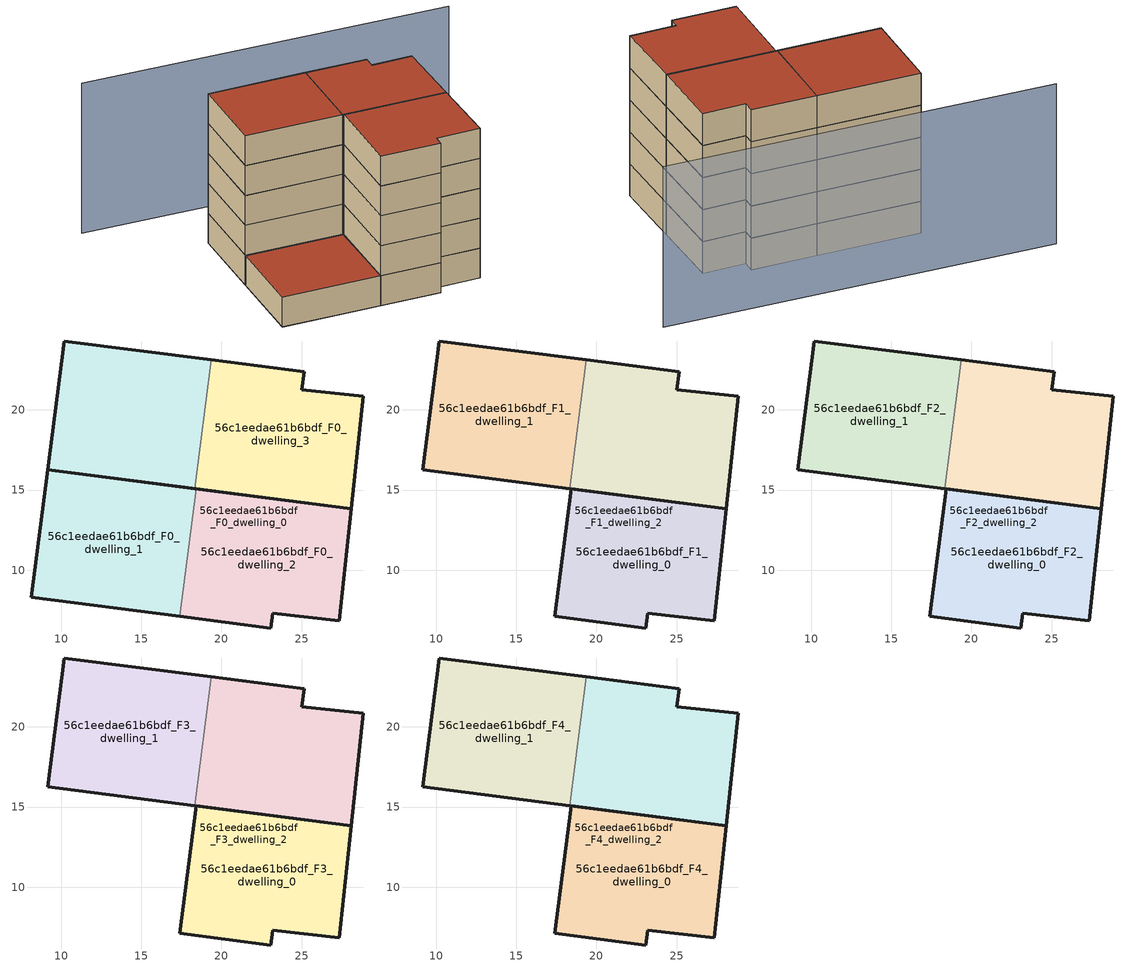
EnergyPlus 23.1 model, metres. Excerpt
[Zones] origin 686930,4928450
56c1eedae61b6bdf_F0_dwelling_0
 floor ground (EU_floor_Construction): 27.36,6.84 28.1,13.83 18.43,15.08 17.41,7.13 23.09,6.39 23.21,7.31 z0; 28.1,13.83 28.84,20.86 25.02,21.26 25.16,22.37 19.37,23.12 18.34,15.09 z0; 17.41,7.13 18.34,15.09 9.17,16.27 8.14,8.32 z0; 17.41,7.13 18.43,15.08 18.34,15.09 z0
 wall outside (EU_wall_Construction): 19.37,23.12 25.16,22.37 25.02,21.26 28.84,20.86 28.1,13.83 18.34,15.09 z0:3
 wall to 56c1eedae61b6bdf_F0_dwelling_1 (EU_wall_Construction): 18.34,15.09 19.37,23.12 z0:3
 roof outside (EU_floor_Construction): 18.43,15.08 17.41,7.13 18.34,15.09 z3; 18.34,15.09 17.41,7.13 8.14,8.32 9.17,16.27 z3; 28.84,20.86 18.43,15.08 18.34,15.09 19.37,23.12 25.16,22.37 25.02,21.26 z3; 28.84,20.86 28.1,13.83 18.43,15.08 z3
56c1eedae61b6bdf_F0_dwelling_1
 floor ground (EU_floor_Construction): 18.34,15.09 19.37,23.12 10.2,24.3 9.17,16.27 z0; 17.41,7.13 18.43,15.08 18.34,15.09 9.17,16.27 8.14,8.32 z0
 wall outside (EU_wall_Construction): 18.34,15.09 9.17,16.27 10.2,24.3 19.37,23.12 z0:3
 roof outside (EU_floor_Construction): 18.34,15.09 18.43,15.08 17.41,7.13 8.14,8.32 9.17,16.27 z3
56c1eedae61b6bdf_F0_dwelling_2
 floor ground (EU_floor_Construction): 28.1,13.83 28.84,20.86 25.02,21.26 25.16,22.37 19.37,23.12 18.34,15.09 18.43,15.08 z0; 27.36,6.84 28.1,13.83 18.43,15.08 17.41,7.13 23.09,6.39 23.21,7.31 z0
 wall outside (EU_wall_Construction): 18.43,15.08 28.1,13.83 27.36,6.84 23.21,7.31 23.09,6.39 17.41,7.13 z0:3
 wall to 56c1eedae61b6bdf_F0_dwelling_3 (EU_wall_Construction): 17.41,7.13 18.43,15.08 z0:3
56c1eedae61b6bdf_F0_dwelling_3
 floor ground (EU_floor_Construction): 17.41,7.13 18.34,15.09 9.17,16.27 8.14,8.32 z0; 17.41,7.13 18.43,15.08 18.34,15.09 z0; 28.1,13.83 28.84,20.86 25.02,21.26 25.16,22.37 19.37,23.12 18.34,15.09 z0; 18.34,15.09 19.37,23.12 10.2,24.3 9.17,16.27 z0
 wall outside (EU_wall_Construction): 17.41,7.13 8.14,8.32 9.17,16.27 18.43,15.08 z0:3
 roof outside (EU_roof_Construction): 18.43,15.08 17.41,7.13 18.34,15.09 z3; 28.84,20.86 18.43,15.08 18.34,15.09 19.37,23.12 25.16,22.37 25.02,21.26 z3; 28.84,20.86 28.1,13.83 18.43,15.08 z3; 19.37,23.12 18.34,15.09 9.17,16.27 10.2,24.3 z3; 18.34,15.09 17.41,7.13 8.14,8.32 9.17,16.27 z3
56c1eedae61b6bdf_F1_dwelling_0
 floor outside (EU_floor_Construction): 28.1,13.83 28.84,20.86 25.02,21.26 25.16,22.37 19.37,23.12 18.34,15.09 z3; 27.36,6.84 28.1,13.83 18.43,15.08 17.41,7.13 23.09,6.39 23.21,7.31 z3
 wall outside (EU_wall_Construction): 19.37,23.12 25.16,22.37 25.02,21.26 28.84,20.86 28.1,13.83 18.34,15.09 z3:6
 wall to 56c1eedae61b6bdf_F1_dwelling_1 (EU_wall_Construction): 18.34,15.09 19.37,23.12 z3:6
56c1eedae61b6bdf_F1_dwelling_1
 floor to 56c1eedae61b6bdf_F0_dwelling_1 (EU_floor_Construction): 18.34,15.09 19.37,23.12 10.2,24.3 9.17,16.27 z3
 wall outside (EU_wall_Construction): 18.34,15.09 9.17,16.27 10.2,24.3 19.37,23.12 z3:6
56c1eedae61b6bdf_F1_dwelling_2
 floor to 56c1eedae61b6bdf_F0_dwelling_2 (EU_floor_Construction): 27.36,6.84 28.1,13.83 18.43,15.08 17.41,7.13 23.09,6.39 23.21,7.31 z3; 28.1,13.83 28.84,20.86 25.02,21.26 25.16,22.37 19.37,23.12 18.34,15.09 z3
 wall outside (EU_wall_Construction): 27.36,6.84 23.21,7.31 23.09,6.39 17.41,7.13 18.43,15.08 28.1,13.83 27.36,6.84 z3:6
56c1eedae61b6bdf_F2_dwelling_0
 floor outside (EU_floor_Construction): 28.1,13.83 28.84,20.86 25.02,21.26 25.16,22.37 19.37,23.12 18.34,15.09 18.43,15.08 z6; 27.36,6.84 28.1,13.83 18.43,15.08 17.41,7.13 23.09,6.39 23.21,7.31 z6
 wall outside (EU_wall_Construction): 19.37,23.12 25.16,22.37 25.02,21.26 28.84,20.86 28.1,13.83 18.34,15.09 z6:9
 wall to 56c1eedae61b6bdf_F2_dwelling_1 (EU_wall_Construction): 18.34,15.09 19.37,23.12 z6:9
56c1eedae61b6bdf_F2_dwelling_1
 floor to 56c1eedae61b6bdf_F1_dwelling_1 (EU_floor_Construction): 18.34,15.09 19.37,23.12 10.2,24.3 9.17,16.27 z6
 wall outside (EU_wall_Construction): 18.34,15.09 9.17,16.27 10.2,24.3 19.37,23.12 z6:9
56c1eedae61b6bdf_F2_dwelling_2
 floor to 56c1eedae61b6bdf_F1_dwelling_2 (EU_floor_Construction): 27.36,6.84 28.1,13.83 18.43,15.08 17.41,7.13 23.09,6.39 23.21,7.31 z6; 28.1,13.83 28.84,20.86 25.02,21.26 25.16,22.37 19.37,23.12 18.34,15.09 z6
 wall outside (EU_wall_Construction): 27.36,6.84 23.21,7.31 23.09,6.39 17.41,7.13 18.43,15.08 28.1,13.83 27.36,6.84 z6:9
56c1eedae61b6bdf_F3_dwelling_0
 floor outside (EU_floor_Construction): 28.1,13.83 28.84,20.86 25.02,21.26 25.16,22.37 19.37,23.12 18.34,15.09 18.43,15.08 z9; 27.36,6.84 28.1,13.83 18.43,15.08 17.41,7.13 23.09,6.39 23.21,7.31 z9
 wall outside (EU_wall_Construction): 19.37,23.12 25.16,22.37 25.02,21.26 28.84,20.86 28.1,13.83 18.34,15.09 z9:12
 wall to 56c1eedae61b6bdf_F3_dwelling_1 (EU_wall_Construction): 18.34,15.09 19.37,23.12 z9:12
56c1eedae61b6bdf_F3_dwelling_1
 floor to 56c1eedae61b6bdf_F2_dwelling_1 (EU_floor_Construction): 18.34,15.09 19.37,23.12 10.2,24.3 9.17,16.27 z9
 wall outside (EU_wall_Construction): 18.34,15.09 9.17,16.27 10.2,24.3 19.37,23.12 z9:12
56c1eedae61b6bdf_F3_dwelling_2
 floor to 56c1eedae61b6bdf_F2_dwelling_2 (EU_floor_Construction): 27.36,6.84 28.1,13.83 18.43,15.08 17.41,7.13 23.09,6.39 23.21,7.31 z9; 28.1,13.83 28.84,20.86 25.02,21.26 25.16,22.37 19.37,23.12 18.34,15.09 z9
 wall outside (EU_wall_Construction): 27.36,6.84 23.21,7.31 23.09,6.39 17.41,7.13 18.43,15.08 28.1,13.83 27.36,6.84 z9:12
56c1eedae61b6bdf_F4_dwelling_0
 floor outside (EU_floor_Construction): 28.1,13.83 28.84,20.86 25.02,21.26 25.16,22.37 19.37,23.12 18.34,15.09 18.43,15.08 z12; 27.36,6.84 28.1,13.83 18.43,15.08 17.41,7.13 23.09,6.39 23.21,7.31 z12
 wall outside (EU_wall_Construction): 19.37,23.12 25.16,22.37 25.02,21.26 28.84,20.86 28.1,13.83 18.34,15.09 z12:15
 wall to 56c1eedae61b6bdf_F4_dwelling_1 (EU_wall_Construction): 18.34,15.09 19.37,23.12 z12:15
 roof outside (EU_roof_Construction): 28.1,13.83 27.36,6.84 23.21,7.31 23.09,6.39 17.41,7.13 18.43,15.08 z15; 28.84,20.86 28.1,13.83 18.34,15.09 19.37,23.12 25.16,22.37 25.02,21.26 z15
56c1eedae61b6bdf_F4_dwelling_1
 floor to 56c1eedae61b6bdf_F3_dwelling_1 (EU_floor_Construction): 18.34,15.09 19.37,23.12 10.2,24.3 9.17,16.27 z12
 wall outside (EU_wall_Construction): 18.34,15.09 9.17,16.27 10.2,24.3 19.37,23.12 z12:15
 roof outside (EU_roof_Construction): 19.37,23.12 18.34,15.09 9.17,16.27 10.2,24.3 z15
56c1eedae61b6bdf_F4_dwelling_2
 floor to 56c1eedae61b6bdf_F3_dwelling_2 (EU_floor_Construction): 27.36,6.84 28.1,13.83 18.43,15.08 17.41,7.13 23.09,6.39 23.21,7.31 z12; 28.1,13.83 28.84,20.86 25.02,21.26 25.16,22.37 19.37,23.12 18.34,15.09 z12
 wall outside (EU_wall_Construction): 27.36,6.84 23.21,7.31 23.09,6.39 17.41,7.13 18.43,15.08 28.1,13.83 27.36,6.84 z12:15
 roof outside (EU_roof_Construction): 28.1,13.83 27.36,6.84 23.21,7.31 23.09,6.39 17.41,7.13 18.43,15.08 z15; 28.84,20.86 28.1,13.83 18.34,15.09 19.37,23.12 25.16,22.37 25.02,21.26 z15
shading: 36.12,26.7 1.69,31.48 z0:15
[Building]
EU S2 Campaign: North Axis=0; Terrain=City; Solar Distribution=FullExterior
[Site:Location]
Bologna: Latitude=44.5; Longitude=11.25; Time Zone=1; Elevation=37
[SizingPeriod:WeatherFileDays]
AnnualSizingPeriod: Begin Month=1; Begin Day of Month=1; End Month=12; End Day of Month=31; Day of Week for Start Day=Monday; Use Weather File Daylight Saving Period=No; Use Weather File Rain and Snow Indicators=No
[MATERIAL]
EU_InternalMass_Material: Roughness=MediumRough; Thickness=0.1; Conductivity=1; Density=1800; Specific Heat=900; Thermal Absorptance=0.9; Solar Absorptance=0.7; Visible Absorptance=0.7
[MATERIAL:NOMASS] Roughness=MediumRough; Thermal Absorptance=0.9; Solar Absorptance=0.7; Visible Absorptance=0.7
Name | Thermal Resistance
EU_wall_NoMass | 0.905828
EU_roof_NoMass | 0.37593
EU_floor_NoMass | 0.67114
[CONSTRUCTION]
EU_wall_Construction: EU_wall_NoMass
EU_roof_Construction: EU_roof_NoMass
EU_floor_Construction: EU_floor_NoMass
EU_InternalMass_Construction: EU_InternalMass_Material
[ZONE] Type=1; Multiplier=1; Ceiling Height=autocalculate; Floor Area=autocalculate; Part of Total Floor Area=Yes
Name | Volume
56c1eedae61b6bdf_F0_dwelling_0 | 673.768
56c1eedae61b6bdf_F1_dwelling_0; 56c1eedae61b6bdf_F2_dwelling_0; 56c1eedae61b6bdf_F3_dwelling_0; 56c1eedae61b6bdf_F4_dwelling_0; 56c1eedae61b6bdf_F0_dwelling_2 | 449.175
56c1eedae61b6bdf_F0_dwelling_1 | 449.16
56c1eedae61b6bdf_F1_dwelling_1 | 224.566
56c1eedae61b6bdf_F2_dwelling_1; 56c1eedae61b6bdf_F3_dwelling_1; 56c1eedae61b6bdf_F4_dwelling_1 | 224.571
56c1eedae61b6bdf_F1_dwelling_2; 56c1eedae61b6bdf_F2_dwelling_2; 56c1eedae61b6bdf_F3_dwelling_2; 56c1eedae61b6bdf_F4_dwelling_2 | 449.181
56c1eedae61b6bdf_F0_dwelling_3 | 673.735
[INTERNALMASS] Construction=EU_InternalMass_Construction
Name | Zone or ZoneList | Surface Area
56c1eedae61b6bdf_F0_dwelling_0_EU_InternalMass | 56c1eedae61b6bdf_F0_dwelling_0 | 74.8585
56c1eedae61b6bdf_F0_dwelling_1_EU_InternalMass | 56c1eedae61b6bdf_F0_dwelling_1 | 74.8592
56c1eedae61b6bdf_F0_dwelling_2_EU_InternalMass | 56c1eedae61b6bdf_F0_dwelling_2 | 74.8687
56c1eedae61b6bdf_F0_dwelling_3_EU_InternalMass | 56c1eedae61b6bdf_F0_dwelling_3 | 74.8689
56c1eedae61b6bdf_F1_dwelling_0_EU_InternalMass | 56c1eedae61b6bdf_F1_dwelling_0 | 99.8205
56c1eedae61b6bdf_F1_dwelling_1_EU_InternalMass | 56c1eedae61b6bdf_F1_dwelling_1 | 99.8181
56c1eedae61b6bdf_F1_dwelling_2_EU_InternalMass | 56c1eedae61b6bdf_F1_dwelling_2 | 99.8172
56c1eedae61b6bdf_F2_dwelling_0_EU_InternalMass | 56c1eedae61b6bdf_F2_dwelling_0 | 99.8205
56c1eedae61b6bdf_F2_dwelling_1_EU_InternalMass | 56c1eedae61b6bdf_F2_dwelling_1 | 99.8181
56c1eedae61b6bdf_F2_dwelling_2_EU_InternalMass | 56c1eedae61b6bdf_F2_dwelling_2 | 99.8172
56c1eedae61b6bdf_F3_dwelling_0_EU_InternalMass | 56c1eedae61b6bdf_F3_dwelling_0 | 99.8205
56c1eedae61b6bdf_F3_dwelling_1_EU_InternalMass | 56c1eedae61b6bdf_F3_dwelling_1 | 99.8181
56c1eedae61b6bdf_F3_dwelling_2_EU_InternalMass | 56c1eedae61b6bdf_F3_dwelling_2 | 99.8172
56c1eedae61b6bdf_F4_dwelling_0_EU_InternalMass | 56c1eedae61b6bdf_F4_dwelling_0 | 99.8205
56c1eedae61b6bdf_F4_dwelling_1_EU_InternalMass | 56c1eedae61b6bdf_F4_dwelling_1 | 99.8181
56c1eedae61b6bdf_F4_dwelling_2_EU_InternalMass | 56c1eedae61b6bdf_F4_dwelling_2 | 99.8172
[OTHEREQUIPMENT] Fuel Type=Electricity; Design Level Calculation Method=Watts/Area; Power per Zone Floor Area=1; Fraction Latent=0; Fraction Radiant=0; Fraction Lost=0; Carbon Dioxide Generation Rate=0; EndUse Subcategory=EU_Step8_InternalGains
Name | Zone or ZoneList or Space or SpaceList | Schedule
EU_Step8_InternalGain_56c1eedae61b6bdf_F0_dwelling_0_f000 | 56c1eedae61b6bdf_F0_dwelling_0 | EU_Step8_GainSchedule_56c1eedae61b6bdf_F0_dwelling_0_f000
EU_Step8_InternalGain_56c1eedae61b6bdf_F0_dwelling_1_f000 | 56c1eedae61b6bdf_F0_dwelling_1 | EU_Step8_GainSchedule_56c1eedae61b6bdf_F0_dwelling_1_f000
EU_Step8_InternalGain_56c1eedae61b6bdf_F0_dwelling_2_f000 | 56c1eedae61b6bdf_F0_dwelling_2 | EU_Step8_GainSchedule_56c1eedae61b6bdf_F0_dwelling_2_f000
EU_Step8_InternalGain_56c1eedae61b6bdf_F0_dwelling_3_f000 | 56c1eedae61b6bdf_F0_dwelling_3 | EU_Step8_GainSchedule_56c1eedae61b6bdf_F0_dwelling_3_f000
EU_Step8_InternalGain_56c1eedae61b6bdf_F1_dwelling_0_f000 | 56c1eedae61b6bdf_F1_dwelling_0 | EU_Step8_GainSchedule_56c1eedae61b6bdf_F1_dwelling_0_f000
EU_Step8_InternalGain_56c1eedae61b6bdf_F1_dwelling_1_f000 | 56c1eedae61b6bdf_F1_dwelling_1 | EU_Step8_GainSchedule_56c1eedae61b6bdf_F1_dwelling_1_f000
EU_Step8_InternalGain_56c1eedae61b6bdf_F1_dwelling_2_f000 | 56c1eedae61b6bdf_F1_dwelling_2 | EU_Step8_GainSchedule_56c1eedae61b6bdf_F1_dwelling_2_f000
EU_Step8_InternalGain_56c1eedae61b6bdf_F2_dwelling_0_f000 | 56c1eedae61b6bdf_F2_dwelling_0 | EU_Step8_GainSchedule_56c1eedae61b6bdf_F2_dwelling_0_f000
EU_Step8_InternalGain_56c1eedae61b6bdf_F2_dwelling_1_f000 | 56c1eedae61b6bdf_F2_dwelling_1 | EU_Step8_GainSchedule_56c1eedae61b6bdf_F2_dwelling_1_f000
EU_Step8_InternalGain_56c1eedae61b6bdf_F2_dwelling_2_f000 | 56c1eedae61b6bdf_F2_dwelling_2 | EU_Step8_GainSchedule_56c1eedae61b6bdf_F2_dwelling_2_f000
EU_Step8_InternalGain_56c1eedae61b6bdf_F3_dwelling_0_f000 | 56c1eedae61b6bdf_F3_dwelling_0 | EU_Step8_GainSchedule_56c1eedae61b6bdf_F3_dwelling_0_f000
EU_Step8_InternalGain_56c1eedae61b6bdf_F3_dwelling_1_f000 | 56c1eedae61b6bdf_F3_dwelling_1 | EU_Step8_GainSchedule_56c1eedae61b6bdf_F3_dwelling_1_f000
EU_Step8_InternalGain_56c1eedae61b6bdf_F3_dwelling_2_f000 | 56c1eedae61b6bdf_F3_dwelling_2 | EU_Step8_GainSchedule_56c1eedae61b6bdf_F3_dwelling_2_f000
EU_Step8_InternalGain_56c1eedae61b6bdf_F4_dwelling_0_f000 | 56c1eedae61b6bdf_F4_dwelling_0 | EU_Step8_GainSchedule_56c1eedae61b6bdf_F4_dwelling_0_f000
EU_Step8_InternalGain_56c1eedae61b6bdf_F4_dwelling_1_f000 | 56c1eedae61b6bdf_F4_dwelling_1 | EU_Step8_GainSchedule_56c1eedae61b6bdf_F4_dwelling_1_f000
EU_Step8_InternalGain_56c1eedae61b6bdf_F4_dwelling_2_f000 | 56c1eedae61b6bdf_F4_dwelling_2 | EU_Step8_GainSchedule_56c1eedae61b6bdf_F4_dwelling_2_f000
[ZONEVENTILATION:DESIGNFLOWRATE] Schedule=EU_AlwaysOn; Design Flow Rate Calculation Method=AirChanges/Hour; Air Changes per Hour=0.73129; Ventilation Type=Natural; Fan Pressure Rise=0; Fan Total Efficiency=1; Constant Term Coefficient=1; Temperature Term Coefficient=0; Velocity Term Coefficient=0; Velocity Squared Term Coefficient=0; Minimum Indoor Temperature=-100; Maximum Indoor Temperature=100; Delta Temperature=-100; Minimum Outdoor Temperature=-100; Maximum Outdoor Temperature=100; Maximum Wind Speed=40
Name | Zone or ZoneList or Space or SpaceList
EU_ConstantAir_56c1eedae61b6bdf_F0_dwelling_0 | 56c1eedae61b6bdf_F0_dwelling_0
EU_ConstantAir_56c1eedae61b6bdf_F0_dwelling_1 | 56c1eedae61b6bdf_F0_dwelling_1
EU_ConstantAir_56c1eedae61b6bdf_F0_dwelling_2 | 56c1eedae61b6bdf_F0_dwelling_2
EU_ConstantAir_56c1eedae61b6bdf_F0_dwelling_3 | 56c1eedae61b6bdf_F0_dwelling_3
EU_ConstantAir_56c1eedae61b6bdf_F1_dwelling_0 | 56c1eedae61b6bdf_F1_dwelling_0
EU_ConstantAir_56c1eedae61b6bdf_F1_dwelling_1 | 56c1eedae61b6bdf_F1_dwelling_1
EU_ConstantAir_56c1eedae61b6bdf_F1_dwelling_2 | 56c1eedae61b6bdf_F1_dwelling_2
EU_ConstantAir_56c1eedae61b6bdf_F2_dwelling_0 | 56c1eedae61b6bdf_F2_dwelling_0
EU_ConstantAir_56c1eedae61b6bdf_F2_dwelling_1 | 56c1eedae61b6bdf_F2_dwelling_1
EU_ConstantAir_56c1eedae61b6bdf_F2_dwelling_2 | 56c1eedae61b6bdf_F2_dwelling_2
EU_ConstantAir_56c1eedae61b6bdf_F3_dwelling_0 | 56c1eedae61b6bdf_F3_dwelling_0
EU_ConstantAir_56c1eedae61b6bdf_F3_dwelling_1 | 56c1eedae61b6bdf_F3_dwelling_1
EU_ConstantAir_56c1eedae61b6bdf_F3_dwelling_2 | 56c1eedae61b6bdf_F3_dwelling_2
EU_ConstantAir_56c1eedae61b6bdf_F4_dwelling_0 | 56c1eedae61b6bdf_F4_dwelling_0
EU_ConstantAir_56c1eedae61b6bdf_F4_dwelling_1 | 56c1eedae61b6bdf_F4_dwelling_1
EU_ConstantAir_56c1eedae61b6bdf_F4_dwelling_2 | 56c1eedae61b6bdf_F4_dwelling_2
[HVACTEMPLATE:THERMOSTAT] Constant Heating Setpoint=20; Constant Cooling Setpoint=50
EU_HeatOnly_56c1eedae61b6bdf_F0_dwelling_0; EU_HeatOnly_56c1eedae61b6bdf_F0_dwelling_1; EU_HeatOnly_56c1eedae61b6bdf_F0_dwelling_2; EU_HeatOnly_56c1eedae61b6bdf_F0_dwelling_3; EU_HeatOnly_56c1eedae61b6bdf_F1_dwelling_0; EU_HeatOnly_56c1eedae61b6bdf_F1_dwelling_1; EU_HeatOnly_56c1eedae61b6bdf_F1_dwelling_2; EU_HeatOnly_56c1eedae61b6bdf_F2_dwelling_0; EU_HeatOnly_56c1eedae61b6bdf_F2_dwelling_1; EU_HeatOnly_56c1eedae61b6bdf_F2_dwelling_2; EU_HeatOnly_56c1eedae61b6bdf_F3_dwelling_0; EU_HeatOnly_56c1eedae61b6bdf_F3_dwelling_1; EU_HeatOnly_56c1eedae61b6bdf_F3_dwelling_2; EU_HeatOnly_56c1eedae61b6bdf_F4_dwelling_0; EU_HeatOnly_56c1eedae61b6bdf_F4_dwelling_1; EU_HeatOnly_56c1eedae61b6bdf_F4_dwelling_2
[HVACTEMPLATE:ZONE:IDEALLOADSAIRSYSTEM] System Availability Schedule=EU_AlwaysOn; Maximum Heating Supply Air Temperature=50; Minimum Cooling Supply Air Temperature=13; Maximum Heating Supply Air Humidity Ratio=0.0156; Minimum Cooling Supply Air Humidity Ratio=0.0077; Heating Limit=NoLimit; Cooling Limit=NoLimit; Heating Availability Schedule=EU_AlwaysOn; Cooling Availability Schedule=EU_CoolingOff; Dehumidification Control Type=ConstantSensibleHeatRatio; Cooling Sensible Heat Ratio=0.7; Dehumidification Setpoint=60; Humidification Control Type=None; Humidification Setpoint=30; Outdoor Air Method=None; Outdoor Air Flow Rate per Person=0.00944; Outdoor Air Flow Rate per Zone Floor Area=0; Outdoor Air Flow Rate per Zone=0; Demand Controlled Ventilation Type=None; Outdoor Air Economizer Type=NoEconomizer; Heat Recovery Type=None; Sensible Heat Recovery Effectiveness=0.7; Latent Heat Recovery Effectiveness=0.65
Name | Template Thermostat
56c1eedae61b6bdf_F0_dwelling_0 | EU_HeatOnly_56c1eedae61b6bdf_F0_dwelling_0
56c1eedae61b6bdf_F0_dwelling_1 | EU_HeatOnly_56c1eedae61b6bdf_F0_dwelling_1
56c1eedae61b6bdf_F0_dwelling_2 | EU_HeatOnly_56c1eedae61b6bdf_F0_dwelling_2
56c1eedae61b6bdf_F0_dwelling_3 | EU_HeatOnly_56c1eedae61b6bdf_F0_dwelling_3
56c1eedae61b6bdf_F1_dwelling_0 | EU_HeatOnly_56c1eedae61b6bdf_F1_dwelling_0
56c1eedae61b6bdf_F1_dwelling_1 | EU_HeatOnly_56c1eedae61b6bdf_F1_dwelling_1
56c1eedae61b6bdf_F1_dwelling_2 | EU_HeatOnly_56c1eedae61b6bdf_F1_dwelling_2
56c1eedae61b6bdf_F2_dwelling_0 | EU_HeatOnly_56c1eedae61b6bdf_F2_dwelling_0
56c1eedae61b6bdf_F2_dwelling_1 | EU_HeatOnly_56c1eedae61b6bdf_F2_dwelling_1
56c1eedae61b6bdf_F2_dwelling_2 | EU_HeatOnly_56c1eedae61b6bdf_F2_dwelling_2
56c1eedae61b6bdf_F3_dwelling_0 | EU_HeatOnly_56c1eedae61b6bdf_F3_dwelling_0
56c1eedae61b6bdf_F3_dwelling_1 | EU_HeatOnly_56c1eedae61b6bdf_F3_dwelling_1
56c1eedae61b6bdf_F3_dwelling_2 | EU_HeatOnly_56c1eedae61b6bdf_F3_dwelling_2
56c1eedae61b6bdf_F4_dwelling_0 | EU_HeatOnly_56c1eedae61b6bdf_F4_dwelling_0
56c1eedae61b6bdf_F4_dwelling_1 | EU_HeatOnly_56c1eedae61b6bdf_F4_dwelling_1
56c1eedae61b6bdf_F4_dwelling_2 | EU_HeatOnly_56c1eedae61b6bdf_F4_dwelling_2
[SIZING:ZONE] Zone Cooling Design Supply Air Temperature Input Method=SupplyAirTemperature; Zone Cooling Design Supply Air Temperature=13; Zone Heating Design Supply Air Temperature Input Method=SupplyAirTemperature; Zone Heating Design Supply Air Temperature=50; Zone Cooling Design Supply Air Humidity Ratio=0.008; Zone Heating Design Supply Air Humidity Ratio=0.008; Cooling Design Air Flow Method=DesignDay; Cooling Design Air Flow Rate=0; Cooling Minimum Air Flow per Zone Floor Area=0.000762; Cooling Minimum Air Flow=0; Cooling Minimum Air Flow Fraction=0.2; Heating Design Air Flow Method=DesignDay; Heating Design Air Flow Rate=0; Heating Maximum Air Flow per Zone Floor Area=0.002032; Heating Maximum Air Flow=0.141576; Heating Maximum Air Flow Fraction=0.3; Account for Dedicated Outdoor Air System=No; Dedicated Outdoor Air System Control Strategy=NeutralSupplyAir; Dedicated Outdoor Air Low Setpoint Temperature for Design=autosize; Dedicated Outdoor Air High Setpoint Temperature for Design=autosize; Zone Load Sizing Method=Sensible Load Only No Latent Load; Zone Latent Cooling Design Supply Air Humidity Ratio Input Method=HumidityRatioDifference; Zone Cooling Design Supply Air Humidity Ratio Difference=0.005; Zone Latent Heating Design Supply Air Humidity Ratio Input Method=HumidityRatioDifference; Zone Humidification Design Supply Air Humidity Ratio Difference=0.005
56c1eedae61b6bdf_F0_dwelling_0; 56c1eedae61b6bdf_F0_dwelling_1; 56c1eedae61b6bdf_F0_dwelling_2; 56c1eedae61b6bdf_F0_dwelling_3; 56c1eedae61b6bdf_F1_dwelling_0; 56c1eedae61b6bdf_F1_dwelling_1; 56c1eedae61b6bdf_F1_dwelling_2; 56c1eedae61b6bdf_F2_dwelling_0; 56c1eedae61b6bdf_F2_dwelling_1; 56c1eedae61b6bdf_F2_dwelling_2; 56c1eedae61b6bdf_F3_dwelling_0; 56c1eedae61b6bdf_F3_dwelling_1; 56c1eedae61b6bdf_F3_dwelling_2; 56c1eedae61b6bdf_F4_dwelling_0; 56c1eedae61b6bdf_F4_dwelling_1; 56c1eedae61b6bdf_F4_dwelling_2
[SCHEDULE:CONSTANT]
Name | Hourly Value
EU_AlwaysOn | 1
EU_CoolingOff | 0
[SCHEDULE:FILE] Column Number=1; Rows to Skip at Top=0; Number of Hours of Data=8760; Column Separator=Comma; Interpolate to Timestep=No; Minutes per Item=60; Adjust Schedule for Daylight Savings=Yes
Name | File
EU_Step8_GainSchedule_56c1eedae61b6bdf_F0_dwelling_0_f000 | ../../schedules/56c1eedae61b6bdf/56c1eedae61b6bdf_F0_dwelling_0_f000_gain.csv
EU_Step8_GainSchedule_56c1eedae61b6bdf_F0_dwelling_1_f000 | ../../schedules/56c1eedae61b6bdf/56c1eedae61b6bdf_F0_dwelling_1_f000_gain.csv
EU_Step8_GainSchedule_56c1eedae61b6bdf_F0_dwelling_2_f000 | ../../schedules/56c1eedae61b6bdf/56c1eedae61b6bdf_F0_dwelling_2_f000_gain.csv
EU_Step8_GainSchedule_56c1eedae61b6bdf_F0_dwelling_3_f000 | ../../schedules/56c1eedae61b6bdf/56c1eedae61b6bdf_F0_dwelling_3_f000_gain.csv
EU_Step8_GainSchedule_56c1eedae61b6bdf_F1_dwelling_0_f000 | ../../schedules/56c1eedae61b6bdf/56c1eedae61b6bdf_F1_dwelling_0_f000_gain.csv
EU_Step8_GainSchedule_56c1eedae61b6bdf_F1_dwelling_1_f000 | ../../schedules/56c1eedae61b6bdf/56c1eedae61b6bdf_F1_dwelling_1_f000_gain.csv
EU_Step8_GainSchedule_56c1eedae61b6bdf_F1_dwelling_2_f000 | ../../schedules/56c1eedae61b6bdf/56c1eedae61b6bdf_F1_dwelling_2_f000_gain.csv
EU_Step8_GainSchedule_56c1eedae61b6bdf_F2_dwelling_0_f000 | ../../schedules/56c1eedae61b6bdf/56c1eedae61b6bdf_F2_dwelling_0_f000_gain.csv
EU_Step8_GainSchedule_56c1eedae61b6bdf_F2_dwelling_1_f000 | ../../schedules/56c1eedae61b6bdf/56c1eedae61b6bdf_F2_dwelling_1_f000_gain.csv
EU_Step8_GainSchedule_56c1eedae61b6bdf_F2_dwelling_2_f000 | ../../schedules/56c1eedae61b6bdf/56c1eedae61b6bdf_F2_dwelling_2_f000_gain.csv
EU_Step8_GainSchedule_56c1eedae61b6bdf_F3_dwelling_0_f000 | ../../schedules/56c1eedae61b6bdf/56c1eedae61b6bdf_F3_dwelling_0_f000_gain.csv
EU_Step8_GainSchedule_56c1eedae61b6bdf_F3_dwelling_1_f000 | ../../schedules/56c1eedae61b6bdf/56c1eedae61b6bdf_F3_dwelling_1_f000_gain.csv
EU_Step8_GainSchedule_56c1eedae61b6bdf_F3_dwelling_2_f000 | ../../schedules/56c1eedae61b6bdf/56c1eedae61b6bdf_F3_dwelling_2_f000_gain.csv
EU_Step8_GainSchedule_56c1eedae61b6bdf_F4_dwelling_0_f000 | ../../schedules/56c1eedae61b6bdf/56c1eedae61b6bdf_F4_dwelling_0_f000_gain.csv
EU_Step8_GainSchedule_56c1eedae61b6bdf_F4_dwelling_1_f000 | ../../schedules/56c1eedae61b6bdf/56c1eedae61b6bdf_F4_dwelling_1_f000_gain.csv
EU_Step8_GainSchedule_56c1eedae61b6bdf_F4_dwelling_2_f000 | ../../schedules/56c1eedae61b6bdf/56c1eedae61b6bdf_F4_dwelling_2_f000_gain.csv
